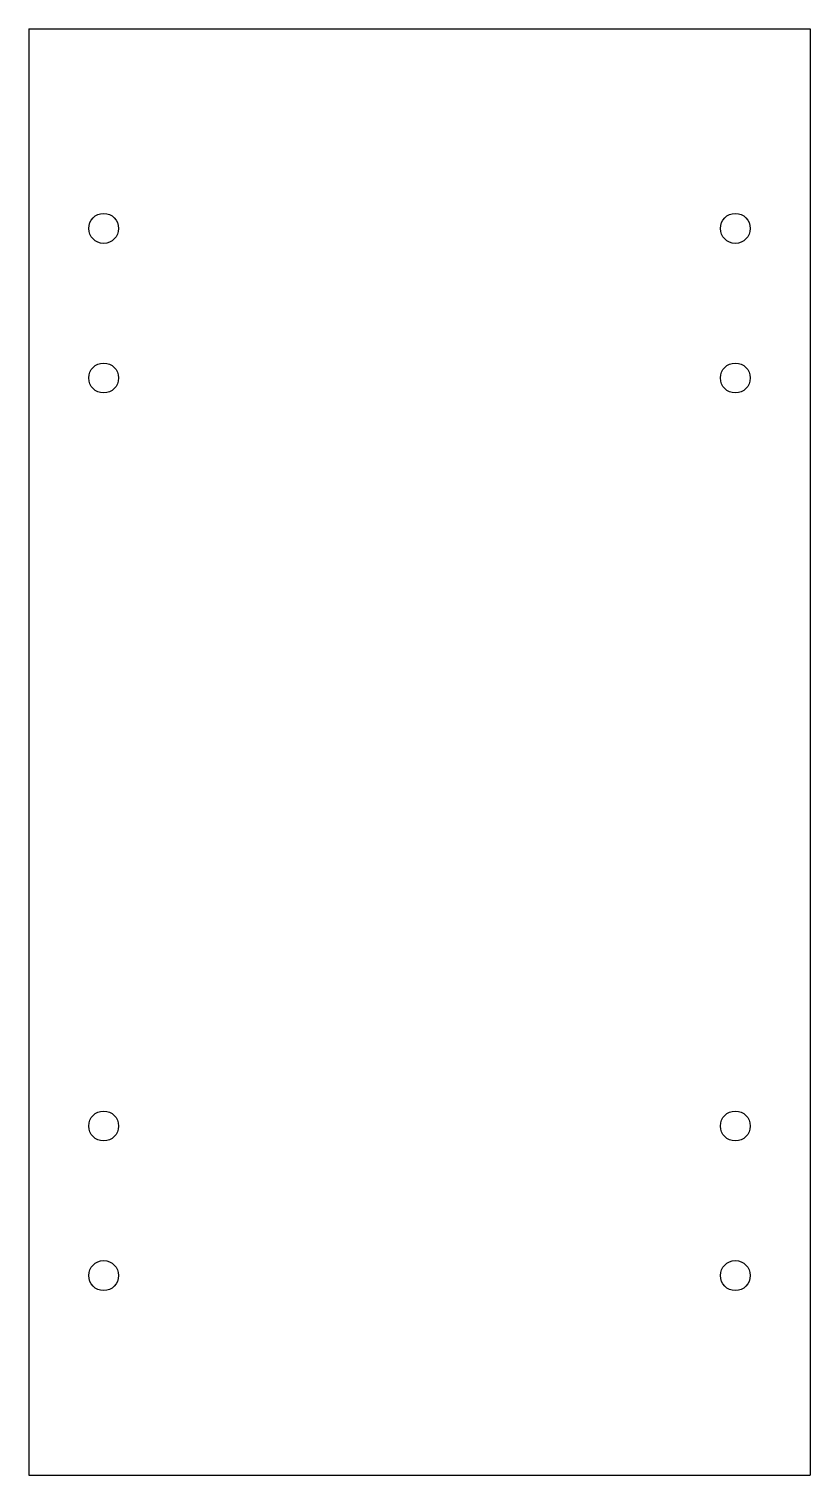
# Model space of a CAD drawing. Header units: millimetres. Extents: x -39 to 39, y -70 to 75.
import ezdxf

# ---------------------------------------------------------------- set-up
doc = ezdxf.new("R2010")
doc.units = ezdxf.units.MM

msp = doc.modelspace()

# ---------------------------------------------------------------- linework, layer by layer
at = {"color": 7, "linetype": 'Continuous', "lineweight": 25}
for p, q in [((-39.17, 75), (-39.17, -70)), ((-39.17, 75), (39.17, 75)), ((39.17, 75), (39.17, -70)), ((-39.17, -70), (39.17, -70))]:
    msp.add_line(p, q, dxfattribs=at)
for centre in [(-31.67, 55), (31.67, 55), (-31.67, 40), (31.67, 40), (-31.67, -35), (31.67, -35), (-31.67, -50), (31.67, -50)]:
    msp.add_circle(centre, 1.5, dxfattribs=at)

doc.saveas('drawing.dxf')
